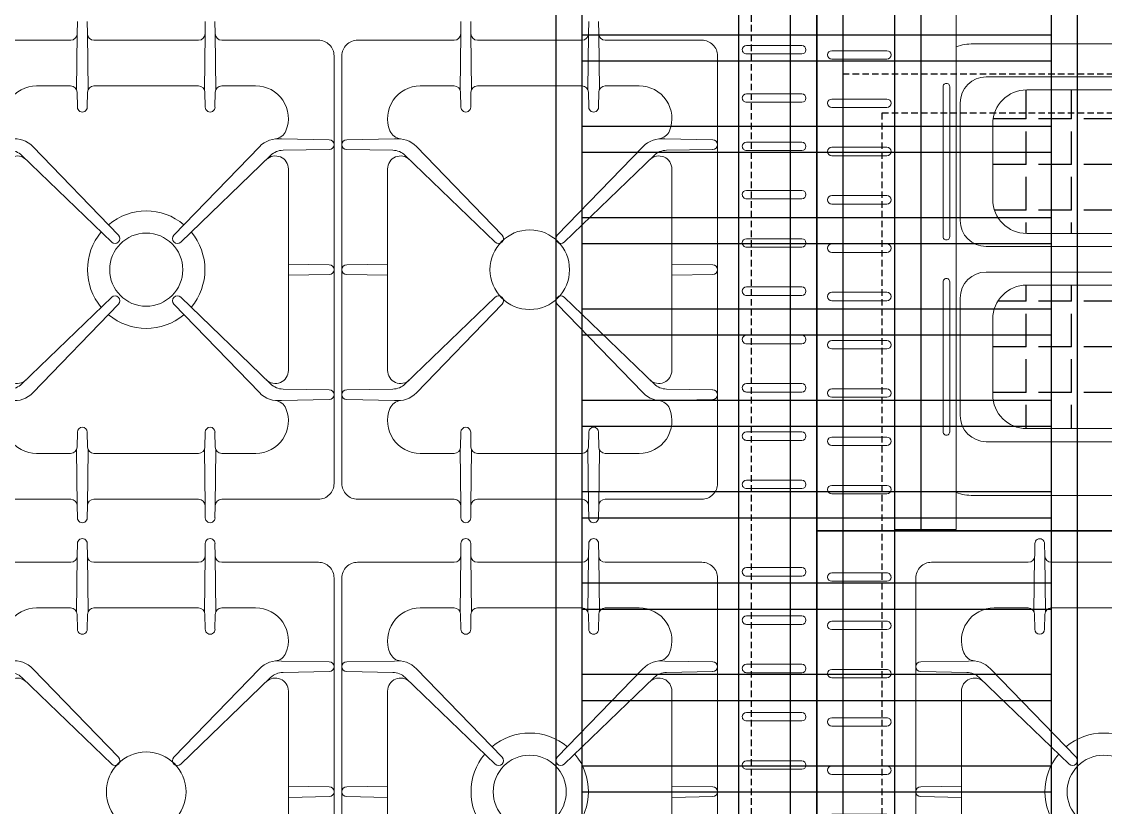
# Model space of a CAD drawing. Header units: millimetres. Extents: x 5004 to 15052, y -6179 to -3495.
# Drawn here: x 6153.1 to 6236.2, y -4225.9 to -4165.7 of the extents above; entities that cross this region are included whole.
import ezdxf

# ---------------------------------------------------------------- set-up
doc = ezdxf.new("R2010")
doc.units = ezdxf.units.MM
doc.linetypes.add('DASHED', pattern=[0.75, 0.5, -0.25])
doc.layers.add('_AVM PARTNERS RENKLENDIRME', color=7, linetype='Continuous')
doc.layers.add('S2000-002 Çizgi', color=7, linetype='Continuous')
doc.layers.add('GRC-Ekipman', color=4, linetype='Continuous', lineweight=25)

# ---------------------------------------------------------------- blocks, each defined once
blk = doc.blocks.new('G 4LÜ OCAK 7')
for p, q in [((0, 0), (80, 0)), ((0, 0), (80, 0)), ((0, -6), (80, -6)), ((0, -6), (80, -6))]:
    blk.add_line(p, q)
at = {"color": 251, "lineweight": 9}
for p, q in [((2.825, -5.375), (2.825, -1.15)), ((3.475, -5.375), (3.475, -1.15)), ((6.525, -5.375), (6.525, -1.15)), ((7.175, -5.375), (7.175, -1.15)), ((7.175, -5.375), (7.175, -1.15)), ((10.225, -5.375), (10.225, -1.15)), ((10.875, -5.375), (10.875, -1.15)), ((10.875, -5.375), (10.875, -1.15)), ((13.925, -5.375), (13.925, -1.15)), ((14.575, -5.375), (14.575, -1.15)), ((14.575, -5.375), (14.575, -1.15)), ((17.625, -5.375), (17.625, -1.15)), ((18.275, -5.375), (18.275, -1.15)), ((18.275, -5.375), (18.275, -1.15)), ((21.325, -5.375), (21.325, -1.15)), ((21.975, -5.375), (21.975, -1.15)), ((21.975, -5.375), (21.975, -1.15)), ((25.025, -5.375), (25.025, -1.15)), ((25.675, -5.375), (25.675, -1.15)), ((25.675, -5.375), (25.675, -1.15)), ((28.725, -5.375), (28.725, -1.15)), ((29.375, -5.375), (29.375, -1.15)), ((29.375, -5.375), (29.375, -1.15)), ((32.425, -5.375), (32.425, -1.15)), ((33.075, -5.375), (33.075, -1.15)), ((33.075, -5.375), (33.075, -1.15)), ((36.125, -5.375), (36.125, -1.15)), ((36.775, -5.375), (36.775, -1.15)), ((36.775, -5.375), (36.775, -1.15)), ((42.825, -5.375), (42.825, -1.15)), ((43.475, -5.375), (43.475, -1.15)), ((46.525, -5.375), (46.525, -1.15)), ((47.175, -5.375), (47.175, -1.15)), ((47.175, -5.375), (47.175, -1.15)), ((50.225, -5.375), (50.225, -1.15)), ((50.875, -5.375), (50.875, -1.15)), ((50.875, -5.375), (50.875, -1.15)), ((53.925, -5.375), (53.925, -1.15)), ((54.575, -5.375), (54.575, -1.15)), ((54.575, -5.375), (54.575, -1.15)), ((57.625, -5.375), (57.625, -1.15)), ((58.275, -5.375), (58.275, -1.15)), ((58.275, -5.375), (58.275, -1.15)), ((3.617, -7.6), (20, -7.6)), ((10.043, -7.974), (9.981, -11.632)), ((10.791, -7.976), (10.851, -11.512)), ((19.626, -7.974), (19.572, -11.1)), ((36.383, -7.6), (20, -7.6)), ((20.374, -7.974), (20.428, -11.1)), ((29.209, -7.976), (29.149, -11.512)), ((29.957, -7.974), (30.019, -11.632)), ((43.617, -7.6), (60, -7.6)), ((50.043, -7.974), (49.981, -11.632)), ((50.791, -7.976), (50.851, -11.512)), ((59.626, -7.974), (59.572, -11.1)), ((76.383, -7.6), (60, -7.6)), ((60.374, -7.974), (60.428, -11.1)), ((2.417, -8.804), (2.417, -16.212)), ((37.583, -8.804), (37.583, -16.212)), ((42.417, -8.804), (42.417, -16.212)), ((12.285, -11.1), (27.715, -11.1)), ((52.285, -11.1), (67.715, -11.1)), ((11.243, -12.46), (17.884, -19.355)), ((28.757, -12.46), (22.116, -19.355)), ((51.243, -12.46), (57.884, -19.355)), ((5.917, -13.612), (5.917, -16.206)), ((10.579, -13.323), (17.354, -19.883)), ((29.421, -13.323), (22.646, -19.883)), ((34.083, -13.6), (34.083, -16.206)), ((45.917, -13.612), (45.917, -16.206)), ((50.579, -13.323), (57.354, -19.883)), ((0.982, -16.727), (1.924, -16.712)), ((1.963, -16.71), (6.209, -16.66)), ((7.552, -16.727), (6.408, -16.706)), ((32.448, -16.727), (33.592, -16.706)), ((38.037, -16.71), (33.791, -16.66)), ((39.009, -16.726), (38.075, -16.712)), ((40.982, -16.727), (41.924, -16.712)), ((41.963, -16.71), (46.209, -16.66)), ((47.552, -16.727), (46.408, -16.706)), ((0.982, -17.474), (1.924, -17.488)), ((1.961, -17.49), (6.209, -17.54)), ((2.417, -17.988), (2.417, -26.012)), ((5.917, -17.995), (5.917, -26.005)), ((7.552, -17.474), (6.408, -17.495)), ((32.448, -17.474), (33.592, -17.495)), ((38.039, -17.49), (33.791, -17.54)), ((34.083, -17.995), (34.083, -26.005)), ((37.583, -17.988), (37.583, -26.012)), ((39.008, -17.474), (38.076, -17.488)), ((40.982, -17.474), (41.924, -17.488)), ((41.961, -17.49), (46.209, -17.54)), ((42.417, -17.988), (42.417, -26.012)), ((45.917, -17.995), (45.917, -26.005)), ((47.552, -17.474), (46.408, -17.495)), ((10.574, -30.682), (17.354, -24.117)), ((17.884, -24.645), (11.243, -31.54)), ((22.116, -24.645), (28.757, -31.54)), ((29.426, -30.682), (22.646, -24.117)), ((50.574, -30.682), (57.354, -24.117)), ((57.884, -24.645), (51.243, -31.54)), ((0.982, -26.526), (1.924, -26.512)), ((1.961, -26.51), (6.209, -26.46)), ((7.552, -26.526), (6.408, -26.505)), ((32.448, -26.526), (33.592, -26.505)), ((38.039, -26.51), (33.791, -26.46)), ((39.009, -26.526), (38.076, -26.512)), ((40.982, -26.526), (41.924, -26.512)), ((41.961, -26.51), (46.209, -26.46)), ((47.552, -26.526), (46.408, -26.505)), ((0.982, -27.273), (1.924, -27.288)), ((1.962, -27.29), (6.209, -27.34)), ((7.552, -27.273), (6.408, -27.294)), ((32.448, -27.273), (33.592, -27.294)), ((38.038, -27.29), (33.791, -27.34)), ((39.009, -27.273), (38.076, -27.288)), ((40.982, -27.273), (41.924, -27.288)), ((41.962, -27.29), (46.209, -27.34)), ((47.552, -27.273), (46.408, -27.294)), ((2.417, -27.788), (2.417, -35.196)), ((5.917, -27.794), (5.917, -30.4)), ((34.083, -27.794), (34.083, -30.4)), ((37.583, -27.788), (37.583, -35.196)), ((42.417, -27.788), (42.417, -35.196)), ((45.917, -27.794), (45.917, -30.4)), ((10.043, -36.026), (9.981, -32.368)), ((29.957, -36.026), (30.019, -32.368)), ((50.043, -36.026), (49.981, -32.368)), ((10.791, -36.024), (10.851, -32.488)), ((12.285, -32.9), (27.715, -32.9)), ((19.626, -36.026), (19.572, -32.9)), ((20.374, -36.026), (20.428, -32.9)), ((29.209, -36.024), (29.149, -32.488)), ((50.791, -36.024), (50.851, -32.488)), ((52.285, -32.9), (67.715, -32.9)), ((59.626, -36.026), (59.572, -32.9)), ((60.374, -36.026), (60.428, -32.9)), ((3.617, -36.4), (20, -36.4)), ((36.383, -36.4), (20, -36.4)), ((43.617, -36.4), (60, -36.4)), ((76.383, -36.4), (60, -36.4)), ((3.617, -37), (20, -37)), ((10.043, -37.374), (9.981, -41.032)), ((10.791, -37.376), (10.851, -40.912)), ((19.626, -37.374), (19.572, -40.5)), ((36.383, -37), (20, -37)), ((20.374, -37.374), (20.428, -40.5)), ((29.209, -37.376), (29.149, -40.912)), ((29.957, -37.374), (30.019, -41.032)), ((43.617, -37), (60, -37)), ((50.043, -37.374), (49.981, -41.032)), ((50.791, -37.376), (50.851, -40.912)), ((59.626, -37.374), (59.572, -40.5)), ((76.383, -37), (60, -37)), ((60.374, -37.374), (60.428, -40.5)), ((2.417, -38.204), (2.417, -45.612)), ((37.583, -38.204), (37.583, -45.612)), ((42.417, -38.204), (42.417, -45.612)), ((12.285, -40.5), (27.715, -40.5)), ((52.285, -40.5), (67.715, -40.5)), ((11.243, -41.86), (17.884, -48.755)), ((28.757, -41.86), (22.116, -48.755)), ((51.243, -41.86), (57.884, -48.755)), ((5.917, -43.012), (5.917, -45.606)), ((10.579, -42.723), (17.354, -49.283)), ((29.421, -42.723), (22.646, -49.283)), ((34.083, -43), (34.083, -45.606)), ((45.917, -43.012), (45.917, -45.606)), ((50.579, -42.723), (57.354, -49.283)), ((0.982, -46.127), (1.924, -46.112)), ((1.963, -46.11), (6.209, -46.061)), ((7.552, -46.127), (6.408, -46.106)), ((32.448, -46.127), (33.592, -46.106)), ((38.037, -46.11), (33.791, -46.061)), ((39.009, -46.127), (38.075, -46.112)), ((40.982, -46.127), (41.924, -46.112)), ((41.963, -46.11), (46.209, -46.061)), ((47.552, -46.127), (46.408, -46.106)), ((0.982, -46.874), (1.924, -46.889)), ((1.961, -46.89), (6.209, -46.94)), ((7.552, -46.874), (6.408, -46.895)), ((32.448, -46.874), (33.592, -46.895)), ((38.039, -46.89), (33.791, -46.94)), ((39.008, -46.874), (38.076, -46.889)), ((40.982, -46.874), (41.924, -46.889)), ((41.961, -46.89), (46.209, -46.94)), ((47.552, -46.874), (46.408, -46.895)), ((2.417, -47.388), (2.417, -55.412)), ((5.917, -47.395), (5.917, -55.405)), ((34.083, -47.395), (34.083, -55.405)), ((37.583, -47.388), (37.583, -55.412)), ((42.417, -47.388), (42.417, -55.412)), ((45.917, -47.395), (45.917, -55.405)), ((10.574, -60.082), (17.354, -53.517)), ((29.426, -60.082), (22.646, -53.517)), ((50.574, -60.082), (57.354, -53.517)), ((17.884, -54.045), (11.243, -60.94)), ((22.116, -54.045), (28.757, -60.94)), ((57.884, -54.045), (51.243, -60.94)), ((0.982, -55.926), (1.924, -55.912)), ((1.961, -55.91), (6.209, -55.86)), ((7.552, -55.926), (6.408, -55.905)), ((32.448, -55.926), (33.592, -55.905)), ((38.039, -55.91), (33.791, -55.86)), ((39.009, -55.926), (38.076, -55.912)), ((40.982, -55.926), (41.924, -55.912)), ((41.961, -55.91), (46.209, -55.86)), ((47.552, -55.926), (46.408, -55.905)), ((0.982, -56.673), (1.924, -56.688)), ((1.962, -56.69), (6.209, -56.74)), ((2.417, -57.188), (2.417, -64.596)), ((5.917, -57.194), (5.917, -59.8)), ((7.552, -56.674), (6.408, -56.695)), ((32.448, -56.674), (33.592, -56.695)), ((38.038, -56.69), (33.791, -56.74)), ((34.083, -57.194), (34.083, -59.8)), ((37.583, -57.188), (37.583, -64.596)), ((39.009, -56.674), (38.076, -56.688)), ((40.982, -56.673), (41.924, -56.688)), ((41.962, -56.69), (46.209, -56.74)), ((42.417, -57.188), (42.417, -64.596)), ((45.917, -57.194), (45.917, -59.8)), ((47.552, -56.674), (46.408, -56.695))]:
    blk.add_line(p, q, dxfattribs=at)
for centre, radius in [((20, -22), 3.05), ((60, -22), 2.801), ((20, -51.4), 2.801), ((60, -51.4), 3.05)]:
    blk.add_circle(centre, radius, dxfattribs=at)
for centre, radius, start, end in [((3.15, -1.15), 0.325, 90, 179.99999), ((3.15, -1.15), 0.325, 0, 89.99998), ((6.85, -1.15), 0.325, 90, 179.99999), ((6.85, -1.15), 0.325, 0, 89.99998), ((10.55, -1.15), 0.325, 90, 179.99999), ((10.55, -1.15), 0.325, 0, 89.99998), ((14.25, -1.15), 0.325, 90, 179.99999), ((14.25, -1.15), 0.325, 0, 89.99998), ((17.95, -1.15), 0.325, 90, 179.99999), ((17.95, -1.15), 0.325, 0, 89.99998), ((21.65, -1.15), 0.325, 90, 179.99999), ((21.65, -1.15), 0.325, 0, 89.99998), ((25.35, -1.15), 0.325, 90, 179.99999), ((25.35, -1.15), 0.325, 0, 89.99998), ((29.05, -1.15), 0.325, 90, 179.99999), ((29.05, -1.15), 0.325, 0, 89.99998), ((32.75, -1.15), 0.325, 90, 179.99999), ((32.75, -1.15), 0.325, 0, 89.99998), ((36.45, -1.15), 0.325, 90, 179.99999), ((36.45, -1.15), 0.325, 0, 89.99998), ((43.15, -1.15), 0.325, 90, 179.99999), ((43.15, -1.15), 0.325, 0, 89.99998), ((46.85, -1.15), 0.325, 90, 179.99999), ((46.85, -1.15), 0.325, 0, 89.99998), ((50.55, -1.15), 0.325, 90, 179.99999), ((50.55, -1.15), 0.325, 0, 89.99998), ((54.25, -1.15), 0.325, 90, 179.99999), ((54.25, -1.15), 0.325, 0, 89.99998), ((57.95, -1.15), 0.325, 90, 179.99999), ((57.95, -1.15), 0.325, 0, 89.99998), ((3.15, -5.375), 0.325, 180, 270), ((3.15, -5.375), 0.325, 270, 0), ((6.85, -5.375), 0.325, 180, 270), ((6.85, -5.375), 0.325, 270, 0), ((10.55, -5.375), 0.325, 180, 270), ((10.55, -5.375), 0.325, 270, 0), ((14.25, -5.375), 0.325, 180, 270), ((14.25, -5.375), 0.325, 270, 0), ((17.95, -5.375), 0.325, 180, 270), ((17.95, -5.375), 0.325, 270, 0), ((21.65, -5.375), 0.325, 180, 270), ((21.65, -5.375), 0.325, 270, 0), ((25.35, -5.375), 0.325, 180, 270), ((25.35, -5.375), 0.325, 270, 0), ((29.05, -5.375), 0.325, 180, 270), ((29.05, -5.375), 0.325, 270, 0), ((32.75, -5.375), 0.325, 180, 270), ((32.75, -5.375), 0.325, 270, 0), ((36.45, -5.375), 0.325, 180, 270), ((36.45, -5.375), 0.325, 270, 0), ((43.15, -5.375), 0.325, 180, 270), ((43.15, -5.375), 0.325, 270, 0), ((46.85, -5.375), 0.325, 180, 270), ((46.85, -5.375), 0.325, 270, 0), ((50.55, -5.375), 0.325, 180, 270), ((50.55, -5.375), 0.325, 270, 0), ((54.25, -5.375), 0.325, 180, 270), ((54.25, -5.375), 0.325, 270, 0), ((57.95, -5.375), 0.325, 180, 270), ((57.95, -5.375), 0.325, 270, 0), ((3.617, -8.8), 1.2, 90, 180.19383), ((10.417, -7.974), 0.374, 0, 180), ((20, -7.974), 0.374, 0, 180), ((29.583, -7.974), 0.374, 0, 180), ((36.383, -8.8), 1.2, 359.80618, 90), ((43.617, -8.8), 1.2, 90, 180.19383), ((50.417, -7.974), 0.374, 0, 180), ((60, -7.974), 0.374, 0, 180), ((8.417, -13.6), 2.5, 67.81543, 180.27118), ((8.983, -12.211), 1, 6.31615, 67.81543), ((12.251, -11.488), 1.4, 180.97869, 223.9224), ((12.285, -12.1), 1, 90, 223.9224), ((27.715, -12.1), 1, 316.0776, 90), ((27.749, -11.488), 1.4, 316.0776, 359.02131), ((31.017, -12.211), 1, 112.18318, 173.68483), ((31.583, -13.6), 2.5, 0, 112.18318), ((48.417, -13.6), 2.5, 67.81543, 180.27118), ((48.983, -12.211), 1, 6.31615, 67.81543), ((52.251, -11.488), 1.4, 180.97869, 223.9224), ((52.285, -12.1), 1, 90, 223.9224), ((11.965, -11.881), 2, 172.82899, 226.12291), ((28.035, -11.881), 2, 313.87709, 7.17081), ((51.965, -11.881), 2, 172.82899, 226.12291), ((1.917, -16.212), 0.5, 270.80012, 0), ((6.417, -16.206), 0.5, 180, 268.95115), ((33.583, -16.206), 0.5, 271.04885, 0), ((38.083, -16.212), 0.5, 180, 269.11417), ((41.917, -16.212), 0.5, 270.80012, 0), ((46.417, -16.206), 0.5, 180, 268.95115), ((7.552, -17.1), 0.374, 270, 90), ((32.448, -17.1), 0.374, 90, 270), ((39.009, -17.1), 0.374, 269.7967, 90), ((40.974, -17.1), 0.374, 88.67213, 271.33973), ((47.552, -17.1), 0.374, 270, 90), ((1.917, -17.988), 0.5, 0, 89.1978), ((6.417, -17.995), 0.5, 91.04885, 180), ((33.583, -17.995), 0.5, 0, 88.95115), ((38.083, -17.988), 0.5, 90.78539, 180), ((41.917, -17.988), 0.5, 0, 89.1978), ((46.417, -17.995), 0.5, 91.04885, 180), ((60, -22), 4.5, 50.01178, 129.98817), ((17.614, -19.614), 0.374, 225.99967, 44.00033), ((22.386, -19.614), 0.374, 135.99967, 314.00033), ((60, -22), 4.5, 140.01161, 219.98833), ((57.614, -19.614), 0.374, 225.99967, 44.00033), ((17.614, -24.386), 0.374, 315.99967, 134.00033), ((22.386, -24.386), 0.374, 45.99968, 224.00033), ((57.614, -24.386), 0.374, 315.99967, 134.00033), ((60, -22), 4.5, 230.01178, 309.98828), ((1.917, -26.012), 0.5, 270.80012, 0), ((6.417, -26.005), 0.5, 180, 268.95115), ((7.552, -26.9), 0.374, 270, 90), ((32.448, -26.9), 0.374, 90, 270), ((33.583, -26.005), 0.5, 271.04885, 0), ((38.083, -26.012), 0.5, 180, 269.19988), ((39.009, -26.9), 0.374, 270, 90), ((40.974, -26.9), 0.374, 88.67213, 271.32923), ((41.917, -26.012), 0.5, 270.80012, 0), ((46.417, -26.005), 0.5, 180, 268.95115), ((47.552, -26.9), 0.374, 270, 90), ((1.917, -27.788), 0.5, 0, 89.1978), ((6.417, -27.794), 0.5, 91.04885, 180), ((33.583, -27.794), 0.5, 0, 88.95115), ((38.083, -27.788), 0.5, 90.8022, 180), ((41.917, -27.788), 0.5, 0, 89.1978), ((46.417, -27.794), 0.5, 91.04885, 180), ((8.417, -30.4), 2.5, 180, 292.18329), ((11.965, -32.119), 2, 134.07425, 187.17101), ((28.035, -32.119), 2, 352.82919, 45.92575), ((31.583, -30.4), 2.5, 247.81663, 0), ((48.417, -30.4), 2.5, 180, 292.18329), ((51.965, -32.119), 2, 134.07425, 187.17101), ((12.251, -32.511), 1.4, 136.07737, 179.02131), ((12.285, -31.9), 1, 136.07737, 270), ((27.715, -31.9), 1, 270, 43.92263), ((27.749, -32.511), 1.4, 0.97869, 43.92263), ((52.251, -32.511), 1.4, 136.07737, 179.02131), ((52.285, -31.9), 1, 136.07737, 270), ((8.983, -31.789), 1, 292.18329, 353.68434), ((31.017, -31.789), 1, 186.31599, 247.81663), ((48.983, -31.789), 1, 292.18329, 353.68434), ((3.617, -35.2), 1.2, 179.80617, 270), ((36.383, -35.2), 1.2, 270, 0.19383), ((43.617, -35.2), 1.2, 179.80617, 270), ((10.417, -36.026), 0.374, 180, 0), ((20, -36.026), 0.374, 180, 0), ((29.583, -36.026), 0.374, 180, 0), ((50.417, -36.026), 0.374, 180, 0), ((60, -36.026), 0.374, 180, 0), ((3.617, -38.2), 1.2, 90, 180.19383), ((10.417, -37.374), 0.374, 0, 180), ((20, -37.374), 0.374, 0, 180), ((29.583, -37.374), 0.374, 0, 180), ((36.383, -38.2), 1.2, 359.80618, 90), ((43.617, -38.2), 1.2, 90, 180.19383), ((50.417, -37.374), 0.374, 0, 180), ((60, -37.374), 0.374, 0, 180), ((8.417, -43), 2.5, 67.81543, 180.27118), ((8.983, -41.611), 1, 6.31615, 67.81543), ((12.285, -41.5), 1, 90, 223.9224), ((27.715, -41.5), 1, 316.0776, 90), ((31.017, -41.611), 1, 112.18318, 173.68483), ((31.583, -43), 2.5, 0, 112.18318), ((48.417, -43), 2.5, 67.81543, 180.27118), ((48.983, -41.611), 1, 6.31615, 67.81543), ((52.285, -41.5), 1, 90, 223.9224), ((11.965, -41.281), 2, 172.82899, 226.12291), ((12.251, -40.889), 1.4, 180.97869, 223.9224), ((27.749, -40.889), 1.4, 316.0776, 359.02131), ((28.035, -41.281), 2, 313.87709, 7.17081), ((51.965, -41.281), 2, 172.82899, 226.12291), ((52.251, -40.889), 1.4, 180.97869, 223.9224), ((1.917, -45.612), 0.5, 270.80012, 0), ((6.417, -45.606), 0.5, 180, 268.95115), ((33.583, -45.606), 0.5, 271.04885, 0), ((38.083, -45.612), 0.5, 180, 269.11417), ((41.917, -45.612), 0.5, 270.80012, 0), ((46.417, -45.606), 0.5, 180, 268.95115), ((7.552, -46.5), 0.374, 270, 90), ((32.448, -46.5), 0.374, 90, 270), ((39.009, -46.5), 0.374, 269.7967, 90), ((40.974, -46.5), 0.374, 88.67213, 271.33973), ((47.552, -46.5), 0.374, 270, 90), ((1.917, -47.388), 0.5, 0, 89.1978), ((6.417, -47.395), 0.5, 91.04885, 180), ((20, -51.4), 4.5, 50.01178, 129.98817), ((33.583, -47.395), 0.5, 0, 88.95115), ((38.083, -47.388), 0.5, 90.78539, 180), ((41.917, -47.388), 0.5, 0, 89.1978), ((46.417, -47.395), 0.5, 91.04885, 180), ((20, -51.4), 4.5, 140.01161, 219.98833), ((17.614, -49.015), 0.374, 225.99967, 44.00033), ((22.386, -49.015), 0.374, 135.99967, 314.00033), ((20, -51.4), 4.5, 320.01162, 39.98844), ((57.614, -49.015), 0.374, 225.99967, 44.00033), ((17.614, -53.786), 0.374, 315.99967, 134.00033), ((22.386, -53.786), 0.374, 45.99968, 224.00033), ((57.614, -53.786), 0.374, 315.99967, 134.00033), ((1.917, -55.412), 0.5, 270.80012, 0), ((6.417, -55.405), 0.5, 180, 268.95115), ((20, -51.4), 4.5, 230.01178, 309.98828), ((33.583, -55.405), 0.5, 271.04885, 0), ((38.083, -55.412), 0.5, 180, 269.19988), ((41.917, -55.412), 0.5, 270.80012, 0), ((46.417, -55.405), 0.5, 180, 268.95115), ((7.552, -56.3), 0.374, 270, 90), ((32.448, -56.3), 0.374, 90, 270), ((39.009, -56.3), 0.374, 270, 90), ((40.974, -56.3), 0.374, 88.67213, 271.32923), ((47.552, -56.3), 0.374, 270, 90), ((1.917, -57.188), 0.5, 0, 89.1978), ((6.417, -57.194), 0.5, 91.04885, 180), ((33.583, -57.194), 0.5, 0, 88.95115), ((38.083, -57.188), 0.5, 90.8022, 180), ((41.917, -57.188), 0.5, 0, 89.1978), ((46.417, -57.194), 0.5, 91.04885, 180), ((8.417, -59.8), 2.5, 180, 292.18329), ((31.583, -59.8), 2.5, 247.81663, 0), ((48.417, -59.8), 2.5, 180, 292.18329), ((11.965, -61.519), 2, 134.07425, 187.17101), ((12.285, -61.3), 1, 136.07737, 270), ((27.715, -61.3), 1, 270, 43.92263), ((28.035, -61.519), 2, 352.82919, 45.92575), ((51.965, -61.519), 2, 134.07425, 187.17101), ((52.285, -61.3), 1, 136.07737, 270), ((12.251, -61.912), 1.4, 136.07737, 179.02131), ((27.749, -61.912), 1.4, 0.97869, 43.92263), ((52.251, -61.912), 1.4, 136.07737, 179.02131)]:
    blk.add_arc(centre, radius, start, end, dxfattribs=at)
blk = doc.blocks.new('G 4 SEPET FRİTÖZ 7')
at = {"layer": 'GRC-Ekipman', "linetype": 'Continuous'}
h = blk.add_hatch(dxfattribs=at)
h.set_pattern_fill('ANGLE', color=251, scale=0.5)
h.set_pattern_definition([(0, (-114686.2975, 4642.0194), (0, 3.4925), [2.54, -0.9525]), (90, (-114686.2975, 4642.0194), (-3.4925, 2e-16), [2.54, -0.9525])])
h.paths.add_polyline_path([(7.821, -40.9, 0.414214), (10.421, -43.5), (16.221, -43.5, 0.414214), (18.821, -40.9), (18.821, -16.1, 0.414214), (16.221, -13.5), (10.421, -13.5, 0.414214), (7.821, -16.1)])
h.paths.add_polyline_path([(22.775, -40.9, 0.414214), (25.375, -43.5), (31.175, -43.5, 0.414214), (33.775, -40.9), (33.775, -16.1, 0.414214), (31.175, -13.5), (25.375, -13.5, 0.414214), (22.775, -16.1)])
h.paths.add_polyline_path([(46.225, -40.9, 0.414214), (48.825, -43.5), (54.625, -43.5, 0.414214), (57.225, -40.9), (57.225, -16.1, 0.414214), (54.625, -13.5), (48.825, -13.5, 0.414214), (46.225, -16.1)])
h.paths.add_polyline_path([(72.179, -16.1, 0.414214), (69.579, -13.5), (63.779, -13.5, 0.414214), (61.179, -16.1), (61.179, -40.9, 0.414214), (63.779, -43.5), (69.579, -43.5, 0.414214), (72.179, -40.9)])
for p, q in [((0, -70), (0, 0)), ((0, 0), (80, 0)), ((0, -70), (0, 0)), ((0, 0), (80, 0)), ((0, -6), (80, -6)), ((0, -6), (80, -6)), ((0.1, -8), (39.9, -8))]:
    blk.add_line(p, q)
at = {"color": 251, "lineweight": 9}
for p, q in [((2.825, -5.375), (2.825, -1.15)), ((3.475, -5.375), (3.475, -1.15)), ((6.525, -5.375), (6.525, -1.15)), ((7.175, -5.375), (7.175, -1.15)), ((7.175, -5.375), (7.175, -1.15)), ((10.225, -5.375), (10.225, -1.15)), ((10.875, -5.375), (10.875, -1.15)), ((10.875, -5.375), (10.875, -1.15)), ((13.925, -5.375), (13.925, -1.15)), ((14.575, -5.375), (14.575, -1.15)), ((14.575, -5.375), (14.575, -1.15)), ((17.625, -5.375), (17.625, -1.15)), ((18.275, -5.375), (18.275, -1.15)), ((18.275, -5.375), (18.275, -1.15)), ((21.325, -5.375), (21.325, -1.15)), ((21.975, -5.375), (21.975, -1.15)), ((21.975, -5.375), (21.975, -1.15)), ((25.025, -5.375), (25.025, -1.15)), ((25.675, -5.375), (25.675, -1.15)), ((25.675, -5.375), (25.675, -1.15)), ((28.725, -5.375), (28.725, -1.15)), ((29.375, -5.375), (29.375, -1.15)), ((29.375, -5.375), (29.375, -1.15)), ((32.425, -5.375), (32.425, -1.15)), ((33.075, -5.375), (33.075, -1.15)), ((33.075, -5.375), (33.075, -1.15)), ((36.125, -5.375), (36.125, -1.15)), ((36.775, -5.375), (36.775, -1.15)), ((36.775, -5.375), (36.775, -1.15)), ((19.071, -9.7), (7.571, -9.7)), ((34.025, -9.7), (22.525, -9.7)), ((0.1, -10.7), (39.9, -10.7)), ((19.071, -10.2), (7.571, -10.2)), ((34.025, -10.2), (22.525, -10.2)), ((8.821, -11), (17.821, -11)), ((23.775, -11), (32.775, -11)), ((2.7, -12), (2.7, -61)), ((37.3, -12), (37.3, -61)), ((6.821, -13), (6.821, -44)), ((19.821, -13), (19.821, -44)), ((21.775, -13), (21.775, -44)), ((34.775, -13), (34.775, -44)), ((10.421, -13.5), (16.221, -13.5)), ((25.375, -13.5), (31.175, -13.5)), ((7.821, -16.1), (7.821, -40.9)), ((18.821, -16.1), (18.821, -40.9)), ((22.775, -16.1), (22.775, -40.9)), ((33.775, -16.1), (33.775, -40.9))]:
    blk.add_line(p, q, dxfattribs=at)
at = {"color": 251}
blk.add_line((0.1, -6), (0.1, -10.7), dxfattribs=at)
at = {"color": 251, "lineweight": 9}
for centre, radius, start, end in [((3.15, -1.15), 0.325, 90, 179.99999), ((3.15, -1.15), 0.325, 0, 89.99998), ((6.85, -1.15), 0.325, 90, 179.99999), ((6.85, -1.15), 0.325, 0, 89.99998), ((10.55, -1.15), 0.325, 90, 179.99999), ((10.55, -1.15), 0.325, 0, 89.99998), ((14.25, -1.15), 0.325, 90, 179.99999), ((14.25, -1.15), 0.325, 0, 89.99998), ((17.95, -1.15), 0.325, 90, 179.99999), ((17.95, -1.15), 0.325, 0, 89.99998), ((21.65, -1.15), 0.325, 90, 179.99999), ((21.65, -1.15), 0.325, 0, 89.99998), ((25.35, -1.15), 0.325, 90, 179.99999), ((25.35, -1.15), 0.325, 0, 89.99998), ((29.05, -1.15), 0.325, 90, 179.99999), ((29.05, -1.15), 0.325, 0, 89.99998), ((32.75, -1.15), 0.325, 90, 179.99999), ((32.75, -1.15), 0.325, 0, 89.99998), ((36.45, -1.15), 0.325, 90, 179.99999), ((36.45, -1.15), 0.325, 0, 89.99998), ((3.15, -5.375), 0.325, 180, 270), ((3.15, -5.375), 0.325, 270, 0), ((6.85, -5.375), 0.325, 180, 270), ((6.85, -5.375), 0.325, 270, 0), ((10.55, -5.375), 0.325, 180, 270), ((10.55, -5.375), 0.325, 270, 0), ((14.25, -5.375), 0.325, 180, 270), ((14.25, -5.375), 0.325, 270, 0), ((17.95, -5.375), 0.325, 180, 270), ((17.95, -5.375), 0.325, 270, 0), ((21.65, -5.375), 0.325, 180, 270), ((21.65, -5.375), 0.325, 270, 0), ((25.35, -5.375), 0.325, 180, 270), ((25.35, -5.375), 0.325, 270, 0), ((29.05, -5.375), 0.325, 180, 270), ((29.05, -5.375), 0.325, 270, 0), ((32.75, -5.375), 0.325, 180, 270), ((32.75, -5.375), 0.325, 270, 0), ((36.45, -5.375), 0.325, 180, 270), ((36.45, -5.375), 0.325, 270, 0), ((7.571, -9.95), 0.25, 90.00001, 270.00006), ((19.071, -9.95), 0.25, 269.99994, 89.99998), ((22.525, -9.95), 0.25, 90.00001, 270.00006), ((34.025, -9.95), 0.25, 269.99994, 89.99998), ((6.7, -12), 4, 161.0347, 180), ((33.3, -12), 4, 0, 18.9653), ((8.821, -13), 2, 90, 180), ((17.821, -13), 2, 0, 90), ((23.775, -13), 2, 90, 180), ((32.775, -13), 2, 0, 90), ((10.421, -16.1), 2.6, 90, 180), ((16.221, -16.1), 2.6, 0, 90), ((25.375, -16.1), 2.6, 90, 180), ((31.175, -16.1), 2.6, 0, 90)]:
    blk.add_arc(centre, radius, start, end, dxfattribs=at)
blk = doc.blocks.new('A$C6D1B2B1E')
at = {"color": 4}
for p, q in [((0, 70), (40, 70)), ((40, 70), (40, 0)), ((40, 70), (40, 0)), ((0, 64), (40, 64)), ((0, 64), (40, 64)), ((0, 0), (40, 0)), ((40, 0), (0, 0)), ((40, 0), (0, 0))]:
    blk.add_line(p, q, dxfattribs=at)
at = {"color": 4, "linetype": 'Continuous'}
for p, q in [((40, 70), (0, 70)), ((0, 70), (0, 0))]:
    blk.add_line(p, q, dxfattribs=at)
at = {"color": 251, "lineweight": 9}
for p, q in [((2.825, 64.625), (2.825, 68.85)), ((3.475, 64.625), (3.475, 68.85)), ((6.525, 64.625), (6.525, 68.85)), ((7.175, 64.625), (7.175, 68.85)), ((7.175, 64.625), (7.175, 68.85)), ((10.225, 64.625), (10.225, 68.85)), ((10.875, 64.625), (10.875, 68.85)), ((10.875, 64.625), (10.875, 68.85)), ((13.925, 64.625), (13.925, 68.85)), ((14.575, 64.625), (14.575, 68.85)), ((14.575, 64.625), (14.575, 68.85)), ((17.625, 64.625), (17.625, 68.85)), ((18.275, 64.625), (18.275, 68.85)), ((18.275, 64.625), (18.275, 68.85)), ((21.325, 64.625), (21.325, 68.85)), ((21.975, 64.625), (21.975, 68.85)), ((21.975, 64.625), (21.975, 68.85)), ((25.025, 64.625), (25.025, 68.85)), ((25.675, 64.625), (25.675, 68.85)), ((25.675, 64.625), (25.675, 68.85)), ((28.725, 64.625), (28.725, 68.85)), ((29.375, 64.625), (29.375, 68.85)), ((29.375, 64.625), (29.375, 68.85)), ((32.425, 64.625), (32.425, 68.85)), ((33.075, 64.625), (33.075, 68.85)), ((33.075, 64.625), (33.075, 68.85)), ((36.125, 64.625), (36.125, 68.85)), ((36.775, 64.625), (36.775, 68.85)), ((36.775, 64.625), (36.775, 68.85)), ((3.617, 62.4), (20, 62.4)), ((36.383, 62.4), (20, 62.4)), ((10.043, 62.026), (9.981, 58.368)), ((10.791, 62.024), (10.851, 58.488)), ((19.626, 62.026), (19.572, 58.9)), ((20.374, 62.026), (20.428, 58.9)), ((29.209, 62.024), (29.149, 58.488)), ((29.957, 62.026), (30.019, 58.368)), ((2.417, 61.196), (2.417, 53.788)), ((37.583, 61.196), (37.583, 53.788)), ((12.285, 58.9), (27.715, 58.9)), ((11.243, 57.54), (17.884, 50.645)), ((28.757, 57.54), (22.116, 50.645)), ((10.579, 56.677), (17.354, 50.117)), ((29.421, 56.677), (22.646, 50.117)), ((5.917, 56.388), (5.917, 53.794)), ((34.083, 56.4), (34.083, 53.794)), ((0.982, 53.273), (1.924, 53.288)), ((1.963, 53.29), (6.209, 53.34)), ((7.552, 53.274), (6.408, 53.294)), ((32.448, 53.274), (33.592, 53.294)), ((38.037, 53.29), (33.791, 53.34)), ((39.009, 53.274), (38.075, 53.288)), ((0.982, 52.526), (1.924, 52.512)), ((1.961, 52.51), (6.209, 52.46)), ((7.552, 52.526), (6.408, 52.505)), ((32.448, 52.526), (33.592, 52.505)), ((38.039, 52.51), (33.791, 52.46)), ((39.008, 52.526), (38.076, 52.512)), ((2.417, 52.012), (2.417, 43.988)), ((5.917, 52.005), (5.917, 43.995)), ((34.083, 52.005), (34.083, 43.995)), ((37.583, 52.012), (37.583, 43.988)), ((10.574, 39.318), (17.355, 45.883)), ((29.426, 39.318), (22.646, 45.883)), ((17.884, 45.355), (11.243, 38.46)), ((22.116, 45.355), (28.757, 38.46)), ((0.982, 43.474), (1.924, 43.488)), ((1.962, 43.49), (6.209, 43.54)), ((7.552, 43.474), (6.408, 43.495)), ((32.448, 43.474), (33.592, 43.495)), ((38.039, 43.49), (33.791, 43.54)), ((39.009, 43.474), (38.076, 43.488)), ((0.982, 42.727), (1.924, 42.712)), ((1.962, 42.71), (6.209, 42.66)), ((7.552, 42.727), (6.408, 42.706)), ((32.448, 42.727), (33.592, 42.706)), ((38.038, 42.71), (33.791, 42.66)), ((39.009, 42.727), (38.076, 42.712)), ((2.417, 42.212), (2.417, 34.804)), ((5.917, 42.206), (5.917, 39.6)), ((34.083, 42.206), (34.083, 39.6)), ((37.583, 42.212), (37.583, 34.804)), ((10.043, 33.974), (9.981, 37.632)), ((10.791, 33.976), (10.851, 37.512)), ((29.209, 33.976), (29.149, 37.512)), ((29.957, 33.974), (30.019, 37.632)), ((12.285, 37.1), (27.715, 37.1)), ((19.626, 33.974), (19.572, 37.1)), ((20.374, 33.974), (20.428, 37.1)), ((3.617, 33.6), (20, 33.6)), ((36.383, 33.6), (20, 33.6)), ((3.617, 33), (20, 33)), ((10.043, 32.626), (9.981, 28.968)), ((10.791, 32.624), (10.851, 29.088)), ((19.626, 32.626), (19.572, 29.5)), ((36.383, 33), (20, 33)), ((20.374, 32.626), (20.428, 29.5)), ((29.209, 32.624), (29.149, 29.088)), ((29.957, 32.626), (30.019, 28.968)), ((2.417, 31.796), (2.417, 24.388)), ((37.583, 31.796), (37.583, 24.388)), ((12.285, 29.5), (27.715, 29.5)), ((11.243, 28.14), (17.884, 21.245)), ((28.757, 28.14), (22.116, 21.245)), ((5.917, 26.988), (5.917, 24.394)), ((10.579, 27.277), (17.354, 20.717)), ((29.421, 27.277), (22.646, 20.717)), ((34.083, 27), (34.083, 24.394)), ((0.982, 23.873), (1.924, 23.888)), ((1.963, 23.89), (6.209, 23.94)), ((7.552, 23.873), (6.408, 23.894)), ((32.448, 23.873), (33.592, 23.894)), ((38.037, 23.89), (33.791, 23.94)), ((39.009, 23.873), (38.075, 23.888)), ((0.982, 23.126), (1.924, 23.112)), ((1.961, 23.11), (6.209, 23.06)), ((2.417, 22.612), (2.417, 14.588)), ((5.917, 22.605), (5.917, 14.595)), ((7.552, 23.126), (6.408, 23.105)), ((32.448, 23.126), (33.592, 23.105)), ((38.039, 23.11), (33.791, 23.06)), ((34.083, 22.605), (34.083, 14.595)), ((37.583, 22.612), (37.583, 14.588)), ((39.008, 23.126), (38.076, 23.112)), ((10.574, 9.918), (17.355, 16.483)), ((17.884, 15.955), (11.243, 9.06)), ((22.116, 15.955), (28.757, 9.06)), ((29.426, 9.918), (22.646, 16.483)), ((1.962, 14.09), (6.209, 14.14)), ((38.039, 14.09), (33.791, 14.14)), ((0.982, 14.074), (1.924, 14.088)), ((0.982, 13.327), (1.924, 13.312)), ((1.962, 13.31), (6.209, 13.26)), ((7.552, 14.074), (6.408, 14.095)), ((7.552, 13.326), (6.408, 13.306)), ((32.448, 14.074), (33.592, 14.095)), ((32.448, 13.326), (33.592, 13.306)), ((38.038, 13.31), (33.791, 13.26)), ((39.009, 14.074), (38.076, 14.088)), ((39.009, 13.326), (38.076, 13.312)), ((2.417, 12.812), (2.417, 5.404)), ((5.917, 12.806), (5.917, 10.2)), ((34.083, 12.806), (34.083, 10.2)), ((37.583, 12.812), (37.583, 5.404)), ((10.043, 4.574), (9.981, 8.232)), ((10.791, 4.576), (10.851, 8.112)), ((12.285, 7.7), (27.715, 7.7)), ((19.626, 4.574), (19.572, 7.7)), ((20.374, 4.574), (20.428, 7.7)), ((29.209, 4.576), (29.149, 8.112)), ((29.957, 4.574), (30.019, 8.232)), ((3.617, 4.2), (20, 4.2)), ((36.383, 4.2), (20, 4.2))]:
    blk.add_line(p, q, dxfattribs=at)
for centre, radius in [((20, 48), 2.801), ((20, 18.6), 3.05)]:
    blk.add_circle(centre, radius, dxfattribs=at)
for centre, radius, start, end in [((3.15, 68.85), 0.325, 90, 179.99999), ((3.15, 68.85), 0.325, 0, 89.99998), ((6.85, 68.85), 0.325, 90, 179.99999), ((6.85, 68.85), 0.325, 0, 89.99998), ((10.55, 68.85), 0.325, 90, 179.99999), ((10.55, 68.85), 0.325, 0, 89.99998), ((14.25, 68.85), 0.325, 90, 179.99999), ((14.25, 68.85), 0.325, 0, 89.99998), ((17.95, 68.85), 0.325, 90, 179.99999), ((17.95, 68.85), 0.325, 0, 89.99998), ((21.65, 68.85), 0.325, 90, 179.99999), ((21.65, 68.85), 0.325, 0, 89.99998), ((25.35, 68.85), 0.325, 90, 179.99999), ((25.35, 68.85), 0.325, 0, 89.99998), ((29.05, 68.85), 0.325, 90, 179.99999), ((29.05, 68.85), 0.325, 0, 89.99998), ((32.75, 68.85), 0.325, 90, 179.99999), ((32.75, 68.85), 0.325, 0, 89.99998), ((36.45, 68.85), 0.325, 90, 179.99999), ((36.45, 68.85), 0.325, 0, 89.99998), ((3.15, 64.625), 0.325, 180, 270), ((3.15, 64.625), 0.325, 270, 0), ((6.85, 64.625), 0.325, 180, 270), ((6.85, 64.625), 0.325, 270, 0), ((10.55, 64.625), 0.325, 180, 270), ((10.55, 64.625), 0.325, 270, 0), ((14.25, 64.625), 0.325, 180, 270), ((14.25, 64.625), 0.325, 270, 0), ((17.95, 64.625), 0.325, 180, 270), ((17.95, 64.625), 0.325, 270, 0), ((21.65, 64.625), 0.325, 180, 270), ((21.65, 64.625), 0.325, 270, 0), ((25.35, 64.625), 0.325, 180, 270), ((25.35, 64.625), 0.325, 270, 0), ((29.05, 64.625), 0.325, 180, 270), ((29.05, 64.625), 0.325, 270, 0), ((32.75, 64.625), 0.325, 180, 270), ((32.75, 64.625), 0.325, 270, 0), ((36.45, 64.625), 0.325, 180, 270), ((36.45, 64.625), 0.325, 270, 0), ((3.617, 61.2), 1.2, 90, 180.19383), ((10.417, 62.026), 0.374, 0, 180), ((20, 62.026), 0.374, 0, 180), ((29.583, 62.026), 0.374, 0, 180), ((36.383, 61.2), 1.2, 359.80618, 90), ((8.417, 56.4), 2.5, 67.81543, 180.27118), ((8.983, 57.789), 1, 6.31615, 67.81543), ((11.965, 58.119), 2, 172.82899, 226.12291), ((12.251, 58.512), 1.4, 180.97869, 223.9224), ((12.285, 57.9), 1, 90, 223.9224), ((27.715, 57.9), 1, 316.0776, 90), ((27.749, 58.512), 1.4, 316.0776, 359.02131), ((28.035, 58.119), 2, 313.87709, 7.17081), ((31.017, 57.789), 1, 112.18318, 173.68483), ((31.583, 56.4), 2.5, 0, 112.18318), ((0.974, 52.9), 0.374, 88.67213, 271.33973), ((1.917, 53.788), 0.5, 270.80012, 0), ((6.417, 53.794), 0.5, 180, 268.95115), ((7.552, 52.9), 0.374, 270, 90), ((32.448, 52.9), 0.374, 90, 270), ((33.583, 53.794), 0.5, 271.04885, 0), ((38.083, 53.788), 0.5, 180, 269.11417), ((39.009, 52.9), 0.374, 269.7967, 90), ((1.917, 52.012), 0.5, 0, 89.1978), ((6.417, 52.005), 0.5, 91.04885, 180), ((20, 48), 4.5, 50.01178, 129.98817), ((33.583, 52.005), 0.5, 0, 88.95115), ((38.083, 52.012), 0.5, 90.78539, 180), ((20, 48), 4.5, 140.01161, 219.98833), ((20, 48), 4.5, 320.01162, 39.98844), ((17.614, 50.386), 0.374, 225.99967, 44.00033), ((22.386, 50.386), 0.374, 135.99967, 314.00033), ((17.614, 45.614), 0.374, 315.99967, 134.00033), ((22.386, 45.614), 0.374, 45.99968, 224.00033), ((20, 48), 4.5, 230.01178, 309.98828), ((0.974, 43.1), 0.374, 88.67213, 271.32923), ((1.917, 43.988), 0.5, 270.80012, 0), ((6.417, 43.995), 0.5, 180, 268.95115), ((7.552, 43.1), 0.374, 270, 90), ((32.448, 43.1), 0.374, 90, 270), ((33.583, 43.995), 0.5, 271.04885, 0), ((38.083, 43.988), 0.5, 180, 269.19988), ((39.009, 43.1), 0.374, 270, 90), ((1.917, 42.212), 0.5, 0, 89.1978), ((6.417, 42.206), 0.5, 91.04885, 180), ((33.583, 42.206), 0.5, 0, 88.95115), ((38.083, 42.212), 0.5, 90.8022, 180), ((8.417, 39.6), 2.5, 180, 292.18329), ((11.965, 37.881), 2, 134.07425, 187.17101), ((28.035, 37.881), 2, 352.82919, 45.92575), ((31.583, 39.6), 2.5, 247.81663, 0), ((12.251, 37.489), 1.4, 136.07737, 179.02131), ((12.285, 38.1), 1, 136.07737, 270), ((27.715, 38.1), 1, 270, 43.92263), ((27.749, 37.489), 1.4, 0.97869, 43.92263), ((8.983, 38.211), 1, 292.18329, 353.68434), ((31.017, 38.211), 1, 186.31599, 247.81663), ((3.617, 34.8), 1.2, 179.80617, 270), ((36.383, 34.8), 1.2, 270, 0.19383), ((10.417, 33.974), 0.374, 180, 0), ((20, 33.974), 0.374, 180, 0), ((29.583, 33.974), 0.374, 180, 0), ((3.617, 31.8), 1.2, 90, 180.19383), ((10.417, 32.626), 0.374, 0, 180), ((20, 32.626), 0.374, 0, 180), ((29.583, 32.626), 0.374, 0, 180), ((36.383, 31.8), 1.2, 359.80618, 90), ((8.417, 27), 2.5, 67.81543, 180.27118), ((8.983, 28.389), 1, 6.31615, 67.81543), ((12.251, 29.111), 1.4, 180.97869, 223.9224), ((12.285, 28.5), 1, 90, 223.9224), ((27.715, 28.5), 1, 316.0776, 90), ((27.749, 29.111), 1.4, 316.0776, 359.02131), ((31.017, 28.389), 1, 112.18318, 173.68483), ((31.583, 27), 2.5, 0, 112.18318), ((11.965, 28.719), 2, 172.82899, 226.12291), ((28.035, 28.719), 2, 313.87709, 7.17081), ((1.917, 24.388), 0.5, 270.80012, 0), ((6.417, 24.394), 0.5, 180, 268.95115), ((33.583, 24.394), 0.5, 271.04885, 0), ((38.083, 24.388), 0.5, 180, 269.11417), ((0.974, 23.5), 0.374, 88.67213, 271.33973), ((7.552, 23.5), 0.374, 270, 90), ((32.448, 23.5), 0.374, 90, 270), ((39.009, 23.5), 0.374, 269.7967, 90), ((1.917, 22.612), 0.5, 0, 89.1978), ((6.417, 22.605), 0.5, 91.04885, 180), ((33.583, 22.605), 0.5, 0, 88.95115), ((38.083, 22.612), 0.5, 90.78539, 180), ((17.614, 20.986), 0.374, 225.99967, 44.00033), ((22.386, 20.986), 0.374, 135.99967, 314.00033), ((17.614, 16.214), 0.374, 315.99967, 134.00033), ((22.386, 16.214), 0.374, 45.99968, 224.00033), ((1.917, 14.588), 0.5, 270.80012, 0), ((6.417, 14.595), 0.5, 180, 268.95115), ((33.583, 14.595), 0.5, 271.04885, 0), ((38.083, 14.588), 0.5, 180, 269.19988), ((0.974, 13.7), 0.374, 88.67213, 271.32923), ((1.917, 12.812), 0.5, 0, 89.1978), ((6.417, 12.806), 0.5, 91.04885, 180), ((7.552, 13.7), 0.374, 270, 90), ((32.448, 13.7), 0.374, 90, 270), ((33.583, 12.806), 0.5, 0, 88.95115), ((38.083, 12.812), 0.5, 90.8022, 180), ((39.009, 13.7), 0.374, 270, 90), ((8.417, 10.2), 2.5, 180, 292.18329), ((31.583, 10.2), 2.5, 247.81663, 0), ((11.965, 8.481), 2, 134.07425, 187.17101), ((12.285, 8.7), 1, 136.07737, 270), ((27.715, 8.7), 1, 270, 43.92263), ((28.035, 8.481), 2, 352.82919, 45.92575), ((8.983, 8.811), 1, 292.18329, 353.68434), ((12.251, 8.088), 1.4, 136.07737, 179.02131), ((27.749, 8.088), 1.4, 0.97869, 43.92263), ((31.017, 8.811), 1, 186.31599, 247.81663), ((3.617, 5.4), 1.2, 179.80617, 270), ((36.383, 5.4), 1.2, 270, 0.19383), ((10.417, 4.574), 0.374, 180, 0), ((20, 4.574), 0.374, 180, 0), ((29.583, 4.574), 0.374, 180, 0)]:
    blk.add_arc(centre, radius, start, end, dxfattribs=at)
blk = doc.blocks.new('TAVA RAFI 240')
at = {"color": 251}
for p, q in [((117054.242, -10704.895), (117054.242, -10740.895)), ((117056.242, -10704.895), (117056.242, -10740.895)), ((117061.242, -10704.895), (117061.242, -10740.895)), ((117063.242, -10704.895), (117063.242, -10740.895)), ((117068.242, -10704.895), (117068.242, -10740.895)), ((117070.242, -10704.895), (117070.242, -10740.895)), ((117075.242, -10704.895), (117075.242, -10740.895)), ((117077.242, -10704.895), (117077.242, -10740.895)), ((117082.242, -10704.895), (117082.242, -10740.895)), ((117084.242, -10704.895), (117084.242, -10740.895)), ((117089.242, -10704.895), (117089.242, -10740.895)), ((117091.242, -10704.895), (117091.242, -10740.895)), ((117096.242, -10704.895), (117096.242, -10740.895)), ((117098.242, -10704.895), (117098.242, -10740.895)), ((117103.242, -10704.895), (117103.242, -10740.895)), ((117105.242, -10704.895), (117105.242, -10740.895)), ((117110.242, -10704.895), (117110.242, -10740.895)), ((117112.242, -10704.895), (117112.242, -10740.895))]:
    blk.add_line(p, q, dxfattribs=at)
at = {"color": 4}
blk.add_lwpolyline([(117154.242, -10722.895), (117154.242, -10702.895), (116854.242, -10702.895), (116854.242, -10742.895), (117154.242, -10742.895), (117154.242, -10722.895)], dxfattribs=at)
blk.add_lwpolyline([(117152.242, -10722.895), (117152.242, -10704.895), (116856.242, -10704.895), (116856.242, -10740.895), (117152.242, -10740.895)], close=True, dxfattribs=at)
blk = doc.blocks.new('A$C469D6A64')
at = {"layer": 'S2000-002 Çizgi'}
blk.add_line((188, 72.598), (0, 72.598), dxfattribs=at)
blk.add_lwpolyline([(188, 4.598), (188, 74.598), (0, 74.598), (0, 4.598)], close=True, dxfattribs=at)
at = {"layer": 'S2000-002 Çizgi', "linetype": 'DASHED'}
blk.add_lwpolyline([(143, 72.598), (143, 4.598)], dxfattribs=at)
blk.add_lwpolyline([(140, 69.598), (3, 69.598), (3, 7.598), (140, 7.598)], close=True, dxfattribs=at)

msp = doc.modelspace()

# ---------------------------------------------------------------- block references
at = {"layer": '_AVM PARTNERS RENKLENDIRME', "rotation": 90}
msp.add_blockref('TAVA RAFI 240', (-4508.807, -121278.909), dxfattribs=at)
at = {"layer": 'GRC-Ekipman', "linetype": 'Continuous', "rotation": 90}
msp.add_blockref('G 4 SEPET FRİTÖZ 7', (6214.088, -4204.667), dxfattribs=at)
at = {"layer": 'GRC-Ekipman'}
for name, p, rotation in [('G 4LÜ OCAK 7', (6214.088, -4164.667), 270), ('A$C6D1B2B1E', (6284.088, -4244.667), 89.99999999999999)]:
    msp.add_blockref(name, p, dxfattribs=dict(at, rotation=rotation))
at = {"layer": 'S2000-002 Çizgi'}
for p, rotation in [((6139.49, -4124.667), 270), ((6288.686, -4312.667), 89.99999999999999)]:
    msp.add_blockref('A$C469D6A64', p, dxfattribs=dict(at, rotation=rotation))

doc.saveas('drawing.dxf')
